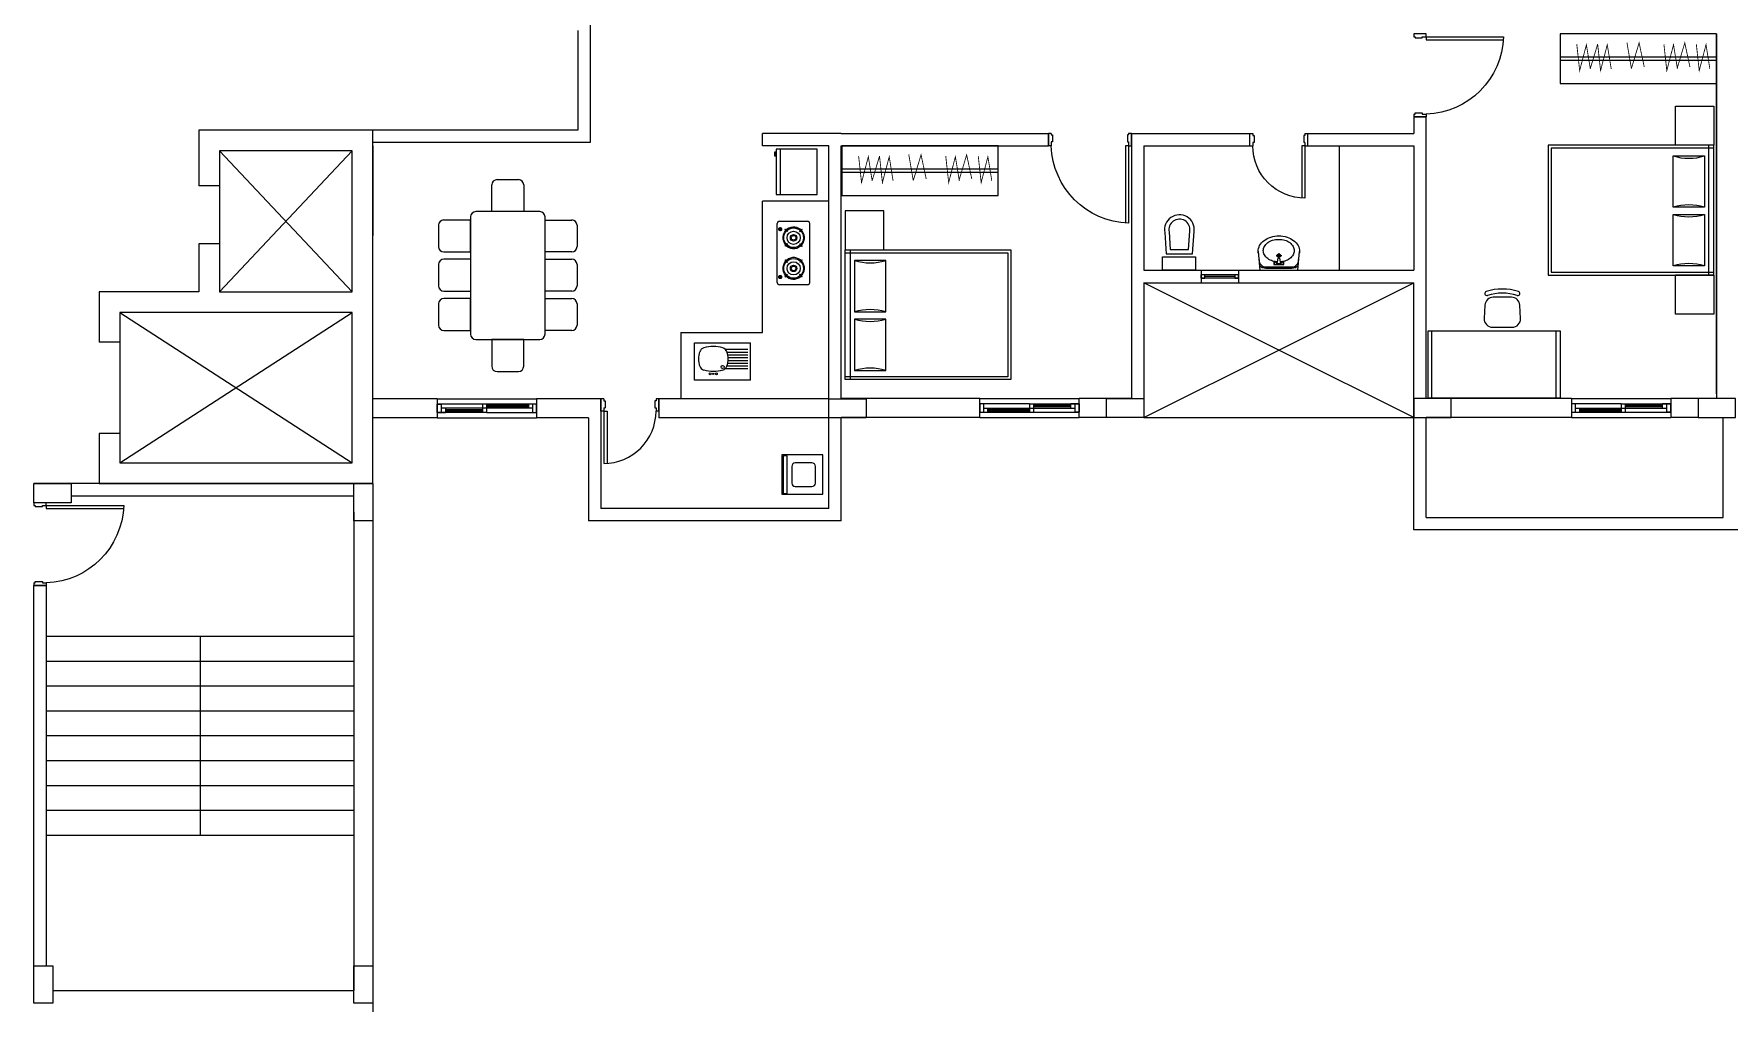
# Model space of a CAD drawing. Header units: inches. Extents: x 1 to 89, y 1 to 111.
# Drawn here: x 23.46 to 43.91, y 21.29 to 32.97 of the extents above; entities that cross this region are included whole.
import ezdxf

# ---------------------------------------------------------------- set-up
doc = ezdxf.new("R2010")
doc.units = ezdxf.units.IN
doc.header["$MEASUREMENT"] = 0
for name, color, linetype, lineweight in [('col', 250, 'Continuous', 25), ('elev 1', 252, 'Continuous', 9), ('FUR', 250, 'Continuous', 9), ('walls', 250, 'Continuous', 18)]:
    doc.layers.add(name, color=color, linetype=linetype, lineweight=lineweight)

msp = doc.modelspace()

# ---------------------------------------------------------------- linework, layer by layer
at = {"layer": 'col'}
for points in [[(33.048, 28.574), (33.498, 28.574), (33.498, 28.344), (33.048, 28.344)], [(36.397, 28.576), (36.847, 28.576), (36.847, 28.346), (36.397, 28.346)], [(40.553, 28.576), (40.103, 28.576), (40.103, 28.346), (40.553, 28.346)], [(43.984, 28.576), (43.534, 28.576), (43.534, 28.346), (43.984, 28.346)], [(23.91, 27.321), (23.46, 27.321), (23.46, 27.551), (23.91, 27.551)], [(27.547, 27.551), (27.548, 27.101), (27.318, 27.101), (27.317, 27.551)], [(23.689, 21.738), (23.689, 21.288), (23.459, 21.288), (23.459, 21.738)], [(27.547, 21.738), (27.547, 21.288), (27.317, 21.288), (27.317, 21.738)]]:
    msp.add_lwpolyline(points, close=True, dxfattribs=at)
at = {"layer": 'elev 1'}
for p, q in [((37.537, 30.123), (37.987, 30.123)), ((40.103, 28.346), (36.847, 29.973)), ((36.847, 28.346), (40.104, 29.973)), ((37.537, 29.973), (37.987, 29.973)), ((28.323, 28.574), (29.523, 28.574)), ((34.867, 28.576), (36.067, 28.576)), ((42.004, 28.576), (43.204, 28.576)), ((28.323, 28.344), (29.523, 28.344)), ((34.867, 28.346), (36.067, 28.346)), ((36.847, 28.346), (40.103, 28.346)), ((42.004, 28.346), (43.204, 28.346)), ((27.317, 25.708), (23.609, 25.708)), ((25.463, 25.708), (25.463, 23.308)), ((27.317, 25.408), (23.609, 25.408)), ((27.317, 25.108), (23.609, 25.108)), ((27.317, 24.808), (23.609, 24.808)), ((27.317, 24.508), (23.609, 24.508)), ((27.317, 24.208), (23.609, 24.208)), ((27.317, 23.908), (23.609, 23.908)), ((27.317, 23.608), (23.609, 23.608)), ((27.317, 23.308), (23.609, 23.308))]:
    msp.add_line(p, q, dxfattribs=at)
at = {"layer": 'FUR'}
for p, q in [((40.253, 32.973), (40.103, 32.973)), ((40.103, 32.973), (40.103, 32.939)), ((40.103, 32.939), (40.119, 32.939)), ((40.119, 32.939), (40.119, 32.925)), ((40.119, 32.925), (40.205, 32.925)), ((40.205, 32.925), (40.205, 32.939)), ((40.205, 32.939), (40.253, 32.939)), ((40.253, 32.939), (40.253, 32.973)), ((40.253, 32.901), (41.185, 32.901)), ((43.753, 32.693), (41.867, 32.693)), ((43.753, 32.653), (41.867, 32.653)), ((40.103, 32.006), (40.103, 31.973)), ((35.731, 31.773), (35.697, 31.773)), ((36.664, 31.757), (36.649, 31.757)), ((36.649, 31.757), (36.649, 31.671)), ((36.664, 31.773), (36.664, 31.757)), ((36.697, 31.773), (36.664, 31.773)), ((36.697, 31.623), (36.697, 31.773)), ((38.126, 31.773), (38.161, 31.773)), ((38.161, 31.773), (38.161, 31.748)), ((38.161, 31.748), (38.176, 31.748)), ((38.176, 31.748), (38.176, 31.663)), ((38.791, 31.773), (38.826, 31.773)), ((25.697, 29.864), (27.297, 31.564)), ((25.697, 31.564), (27.297, 29.864)), ((32.394, 31.548), (32.394, 31.501)), ((32.404, 31.548), (32.394, 31.548)), ((32.394, 31.501), (32.404, 31.501)), ((32.404, 31.501), (32.404, 31.548)), ((32.905, 31.582), (32.414, 31.582)), ((32.414, 31.582), (32.414, 31.038)), ((32.459, 31.582), (32.459, 31.038)), ((32.905, 31.038), (32.905, 31.582)), ((36.625, 31.623), (36.625, 30.691)), ((36.649, 31.671), (36.664, 31.671)), ((36.664, 31.671), (36.664, 31.623)), ((36.664, 31.623), (36.697, 31.623)), ((38.126, 31.623), (38.161, 31.623)), ((38.161, 31.663), (38.161, 31.623)), ((38.176, 31.663), (38.161, 31.663)), ((38.751, 31.623), (38.751, 30.994)), ((38.791, 31.663), (38.776, 31.663)), ((38.791, 31.623), (38.826, 31.623)), ((39.204, 31.623), (39.204, 30.123)), ((43.724, 31.63), (41.726, 31.63)), ((41.726, 31.63), (41.726, 30.066)), ((43.724, 31.596), (41.76, 31.596)), ((41.76, 31.596), (41.76, 30.1)), ((43.233, 30.883), (43.233, 31.501)), ((43.233, 31.501), (43.609, 31.501)), ((43.609, 31.501), (43.609, 30.883)), ((43.66, 30.066), (43.66, 31.63)), ((43.724, 30.066), (43.724, 31.63)), ((35.092, 31.343), (33.205, 31.343)), ((35.092, 31.303), (33.205, 31.303)), ((32.248, 29.374), (32.248, 30.955)), ((33.048, 30.955), (32.248, 30.955)), ((32.414, 31.038), (32.905, 31.038)), ((43.609, 30.883), (43.233, 30.883)), ((32.425, 29.975), (32.425, 30.686)), ((32.791, 30.713), (32.452, 30.713)), ((32.818, 29.975), (32.818, 30.686)), ((43.233, 30.177), (43.233, 30.795)), ((43.233, 30.795), (43.609, 30.795)), ((43.609, 30.795), (43.609, 30.177)), ((32.462, 30.633), (32.459, 30.633)), ((32.459, 30.633), (32.459, 30.604)), ((32.459, 30.604), (32.462, 30.604)), ((32.462, 30.604), (32.462, 30.633)), ((32.518, 30.615), (32.522, 30.619)), ((32.545, 30.589), (32.518, 30.615)), ((32.522, 30.619), (32.549, 30.593)), ((32.549, 30.593), (32.545, 30.589)), ((32.72, 30.617), (32.694, 30.59)), ((32.694, 30.59), (32.698, 30.586)), ((32.698, 30.586), (32.724, 30.613)), ((32.724, 30.613), (32.72, 30.617)), ((37.1, 30.578), (37.115, 30.32)), ((37.153, 30.585), (37.165, 30.374)), ((37.386, 30.374), (37.402, 30.596)), ((37.435, 30.32), (37.455, 30.591)), ((32.521, 30.417), (32.547, 30.444)), ((32.525, 30.413), (32.521, 30.417)), ((32.551, 30.44), (32.525, 30.413)), ((32.547, 30.444), (32.551, 30.44)), ((32.7, 30.441), (32.696, 30.437)), ((32.696, 30.437), (32.723, 30.411)), ((32.727, 30.415), (32.7, 30.441)), ((32.723, 30.411), (32.727, 30.415)), ((33.243, 30.368), (35.241, 30.368)), ((33.243, 28.805), (33.243, 30.368)), ((33.243, 30.335), (35.208, 30.335)), ((33.308, 28.805), (33.308, 30.368)), ((35.208, 30.335), (35.208, 28.838)), ((35.241, 30.368), (35.241, 28.805)), ((37.071, 30.287), (37.471, 30.287)), ((37.071, 30.123), (37.071, 30.287)), ((37.115, 30.32), (37.435, 30.32)), ((37.165, 30.374), (37.386, 30.374)), ((37.471, 30.287), (37.471, 30.123)), ((32.545, 30.072), (32.518, 30.046)), ((32.525, 30.248), (32.521, 30.244)), ((32.521, 30.244), (32.547, 30.217)), ((32.522, 30.042), (32.549, 30.068)), ((32.551, 30.221), (32.525, 30.248)), ((32.549, 30.068), (32.545, 30.072)), ((32.547, 30.217), (32.551, 30.221)), ((32.694, 30.071), (32.698, 30.075)), ((32.72, 30.044), (32.694, 30.071)), ((32.696, 30.224), (32.723, 30.25)), ((32.7, 30.22), (32.696, 30.224)), ((32.698, 30.075), (32.724, 30.048)), ((32.727, 30.246), (32.7, 30.22)), ((32.723, 30.25), (32.727, 30.246)), ((33.735, 30.24), (33.359, 30.24)), ((33.359, 30.24), (33.359, 29.622)), ((33.735, 29.622), (33.735, 30.24)), ((37.471, 30.123), (37.071, 30.123)), ((37.537, 30.027), (37.537, 30.069)), ((37.987, 30.069), (37.537, 30.069)), ((37.987, 30.069), (37.987, 30.027)), ((41.726, 30.066), (43.724, 30.066)), ((41.76, 30.1), (43.724, 30.1)), ((43.609, 30.177), (43.233, 30.177)), ((43.724, 30.066), (43.258, 30.066)), ((32.791, 29.948), (32.452, 29.948)), ((32.459, 30.028), (32.459, 30.057)), ((32.459, 30.057), (32.462, 30.057)), ((32.462, 30.028), (32.459, 30.028)), ((32.462, 30.057), (32.462, 30.028)), ((32.518, 30.046), (32.522, 30.042)), ((32.724, 30.048), (32.72, 30.044)), ((37.987, 30.027), (37.537, 30.027)), ((37.944, 30.047), (37.581, 30.047)), ((40.961, 29.703), (40.952, 29.543)), ((41.282, 29.797), (41.061, 29.797)), ((41.391, 29.543), (41.382, 29.703)), ((24.497, 27.801), (27.297, 29.614)), ((24.497, 29.614), (27.297, 27.801)), ((33.359, 29.622), (33.735, 29.622)), ((33.735, 29.533), (33.359, 29.533)), ((33.359, 29.533), (33.359, 28.915)), ((33.735, 28.915), (33.735, 29.533)), ((31.261, 29.374), (32.248, 29.374)), ((31.261, 29.374), (31.261, 28.574)), ((31.429, 28.8), (31.429, 29.248)), ((31.429, 29.248), (32.102, 29.248)), ((32.102, 28.8), (32.102, 29.248)), ((40.271, 29.387), (40.271, 28.587)), ((41.871, 29.387), (40.271, 29.387)), ((40.321, 28.587), (40.321, 29.387)), ((41.052, 29.437), (41.291, 29.437)), ((41.821, 28.587), (41.821, 29.387)), ((41.871, 28.587), (41.871, 29.387)), ((31.798, 29.17), (32.072, 29.17)), ((31.819, 29.137), (32.072, 29.137)), ((31.828, 29.104), (32.072, 29.104)), ((31.832, 29.071), (32.072, 29.071)), ((31.832, 29.037), (32.072, 29.037)), ((31.798, 28.938), (32.072, 28.938)), ((31.819, 28.971), (32.072, 28.971)), ((31.828, 29.004), (32.072, 29.004)), ((35.208, 28.838), (33.243, 28.838)), ((33.359, 28.915), (33.735, 28.915)), ((32.102, 28.8), (31.429, 28.8)), ((35.241, 28.805), (33.243, 28.805)), ((28.923, 28.509), (28.323, 28.509)), ((28.323, 28.409), (28.323, 28.509)), ((28.323, 28.509), (28.373, 28.509)), ((28.323, 28.509), (28.323, 28.409)), ((28.373, 28.509), (28.373, 28.409)), ((28.373, 28.509), (28.373, 28.409)), ((28.373, 28.509), (28.373, 28.409)), ((28.423, 28.459), (28.373, 28.459)), ((28.423, 28.459), (28.423, 28.409)), ((28.873, 28.459), (28.423, 28.459)), ((28.423, 28.444), (28.873, 28.444)), ((28.423, 28.434), (28.873, 28.434)), ((28.423, 28.424), (28.873, 28.424)), ((29.523, 28.509), (28.873, 28.509)), ((28.873, 28.409), (28.873, 28.509)), ((29.473, 28.459), (28.873, 28.459)), ((28.923, 28.459), (28.923, 28.509)), ((29.423, 28.494), (28.923, 28.494)), ((29.423, 28.484), (28.923, 28.484)), ((29.423, 28.474), (28.923, 28.474)), ((28.923, 28.409), (28.923, 28.459)), ((29.423, 28.509), (29.423, 28.459)), ((29.473, 28.509), (29.473, 28.409)), ((29.473, 28.509), (29.473, 28.409)), ((29.523, 28.409), (29.523, 28.509)), ((29.523, 28.409), (29.523, 28.509)), ((30.333, 28.574), (30.298, 28.574)), ((30.333, 28.424), (30.298, 28.424)), ((30.333, 28.464), (30.348, 28.464)), ((30.373, 28.424), (30.373, 27.795)), ((30.963, 28.549), (30.948, 28.549)), ((30.948, 28.549), (30.948, 28.464)), ((30.948, 28.464), (30.963, 28.464)), ((30.963, 28.574), (30.963, 28.549)), ((30.998, 28.574), (30.963, 28.574)), ((30.963, 28.464), (30.963, 28.424)), ((30.998, 28.424), (30.963, 28.424)), ((35.467, 28.511), (34.867, 28.511)), ((34.867, 28.511), (34.867, 28.411)), ((34.917, 28.511), (34.867, 28.511)), ((34.867, 28.511), (34.867, 28.411)), ((34.917, 28.411), (34.917, 28.511)), ((34.917, 28.411), (34.917, 28.511)), ((34.917, 28.461), (35.517, 28.461)), ((34.967, 28.411), (34.967, 28.461)), ((34.967, 28.446), (35.467, 28.446)), ((34.967, 28.436), (35.467, 28.436)), ((34.967, 28.426), (35.467, 28.426)), ((35.467, 28.511), (36.017, 28.511)), ((35.467, 28.511), (35.467, 28.461)), ((35.467, 28.461), (35.467, 28.411)), ((35.517, 28.511), (35.517, 28.411)), ((35.967, 28.496), (35.517, 28.496)), ((35.967, 28.486), (35.517, 28.486)), ((35.967, 28.476), (35.517, 28.476)), ((35.517, 28.461), (35.967, 28.461)), ((36.067, 28.511), (35.967, 28.511)), ((35.967, 28.461), (35.967, 28.511)), ((35.967, 28.461), (36.017, 28.461)), ((36.017, 28.511), (36.067, 28.511)), ((36.017, 28.411), (36.017, 28.511)), ((36.017, 28.411), (36.017, 28.511)), ((36.017, 28.411), (36.017, 28.511)), ((36.067, 28.511), (36.067, 28.411)), ((36.067, 28.411), (36.067, 28.511)), ((40.271, 28.587), (41.871, 28.587)), ((42.604, 28.511), (42.004, 28.511)), ((42.004, 28.511), (42.004, 28.411)), ((42.054, 28.511), (42.004, 28.511)), ((42.004, 28.511), (42.004, 28.411)), ((42.054, 28.411), (42.054, 28.511)), ((42.054, 28.411), (42.054, 28.511)), ((42.054, 28.461), (42.654, 28.461)), ((42.104, 28.411), (42.104, 28.461)), ((42.104, 28.446), (42.604, 28.446)), ((42.104, 28.436), (42.604, 28.436)), ((42.104, 28.426), (42.604, 28.426)), ((42.604, 28.511), (43.154, 28.511)), ((42.604, 28.511), (42.604, 28.461)), ((42.604, 28.461), (42.604, 28.411)), ((42.654, 28.511), (42.654, 28.411)), ((43.104, 28.496), (42.654, 28.496)), ((43.104, 28.486), (42.654, 28.486)), ((43.104, 28.476), (42.654, 28.476)), ((42.654, 28.461), (43.104, 28.461)), ((43.204, 28.511), (43.104, 28.511)), ((43.104, 28.461), (43.104, 28.511)), ((43.104, 28.461), (43.154, 28.461)), ((43.154, 28.511), (43.204, 28.511)), ((43.154, 28.411), (43.154, 28.511)), ((43.154, 28.411), (43.154, 28.511)), ((43.154, 28.411), (43.154, 28.511)), ((43.204, 28.511), (43.204, 28.411)), ((43.204, 28.411), (43.204, 28.511)), ((28.323, 28.409), (28.423, 28.409)), ((28.373, 28.409), (28.323, 28.409)), ((28.923, 28.409), (28.373, 28.409)), ((28.923, 28.409), (29.523, 28.409)), ((29.473, 28.409), (29.523, 28.409)), ((34.867, 28.411), (35.517, 28.411)), ((35.467, 28.411), (36.067, 28.411)), ((36.067, 28.411), (36.017, 28.411)), ((42.004, 28.411), (42.654, 28.411)), ((42.604, 28.411), (43.204, 28.411)), ((43.204, 28.411), (43.154, 28.411)), ((32.482, 27.896), (32.482, 27.422)), ((32.974, 27.896), (32.482, 27.896)), ((32.496, 27.885), (32.496, 27.433)), ((32.543, 27.885), (32.496, 27.885)), ((32.543, 27.433), (32.543, 27.885)), ((32.974, 27.422), (32.974, 27.896)), ((32.602, 27.759), (32.602, 27.558)), ((32.844, 27.801), (32.643, 27.801)), ((32.885, 27.558), (32.885, 27.759)), ((32.482, 27.422), (32.974, 27.422)), ((32.496, 27.433), (32.543, 27.433)), ((32.643, 27.517), (32.844, 27.517)), ((23.609, 27.321), (23.459, 27.321)), ((23.459, 27.321), (23.459, 27.287)), ((23.459, 27.287), (23.475, 27.287)), ((23.475, 27.287), (23.475, 27.273)), ((23.475, 27.273), (23.561, 27.273)), ((23.561, 27.273), (23.561, 27.287)), ((23.561, 27.287), (23.609, 27.287)), ((23.609, 27.287), (23.609, 27.321)), ((23.609, 27.249), (24.541, 27.249)), ((23.459, 26.354), (23.459, 26.321))]:
    msp.add_line(p, q, dxfattribs=at)
at = {"layer": 'FUR', "ltscale": 6}
for p, q in [((28.982, 30.83), (28.982, 31.152)), ((29.046, 31.216), (29.303, 31.216)), ((29.367, 31.152), (29.367, 30.83)), ((28.725, 30.729), (28.403, 30.729)), ((28.725, 30.766), (28.725, 29.352)), ((28.725, 30.344), (28.725, 30.729)), ((29.56, 30.83), (28.789, 30.83)), ((29.367, 30.83), (28.982, 30.83)), ((29.625, 29.352), (29.625, 30.766)), ((29.625, 30.729), (29.946, 30.729)), ((29.625, 30.344), (29.625, 30.729)), ((28.339, 30.665), (28.339, 30.408)), ((30.01, 30.665), (30.01, 30.408)), ((28.403, 30.344), (28.725, 30.344)), ((29.946, 30.344), (29.625, 30.344)), ((28.339, 30.192), (28.339, 29.935)), ((28.725, 30.256), (28.403, 30.256)), ((29.625, 30.256), (29.946, 30.256)), ((30.01, 30.192), (30.01, 29.935)), ((28.403, 29.871), (28.725, 29.871)), ((29.946, 29.871), (29.625, 29.871)), ((28.339, 29.719), (28.339, 29.462)), ((28.725, 29.783), (28.403, 29.783)), ((28.725, 29.398), (28.725, 29.783)), ((29.625, 29.398), (29.625, 29.783)), ((29.625, 29.783), (29.946, 29.783)), ((30.01, 29.719), (30.01, 29.462)), ((28.403, 29.398), (28.725, 29.398)), ((28.789, 29.287), (29.56, 29.287)), ((28.982, 29.287), (28.982, 28.966)), ((29.367, 29.287), (28.982, 29.287)), ((29.367, 28.966), (29.367, 29.287)), ((29.946, 29.398), (29.625, 29.398)), ((29.046, 28.902), (29.303, 28.902))]:
    msp.add_line(p, q, dxfattribs=at)
at = {"layer": 'FUR'}
for points in [[(40.253, 32.939), (40.253, 32.901)], [(40.103, 32.006), (40.119, 32.006), (40.119, 32.021), (40.205, 32.021), (40.205, 32.006), (40.253, 32.006), (40.253, 31.973), (40.103, 31.973)], [(35.731, 31.773), (35.731, 31.757), (35.745, 31.757), (35.745, 31.671), (35.731, 31.671), (35.731, 31.623), (35.697, 31.623), (35.697, 31.773)], [(38.126, 31.623), (38.126, 31.773)], [(38.791, 31.773), (38.791, 31.748), (38.776, 31.748), (38.776, 31.663)], [(38.826, 31.623), (38.826, 31.773)], [(36.664, 31.623), (36.625, 31.623)], [(38.791, 31.623), (38.751, 31.623)], [(38.791, 31.663), (38.791, 31.648), (38.791, 31.623)], [(38.226, 30.351), (38.247, 30.123), (38.704, 30.123), (38.725, 30.351)], [(38.442, 30.3), (38.476, 30.3), (38.51, 30.3)], [(38.476, 30.33), (38.476, 30.275)], [(38.461, 30.224), (38.417, 30.224), (38.417, 30.207), (38.417, 30.191), (38.476, 30.191), (38.534, 30.191), (38.534, 30.207), (38.534, 30.224), (38.49, 30.224)], [(38.503, 30.199), (38.448, 30.199)], [(38.451, 30.207), (38.459, 30.207)], [(38.5, 30.207), (38.492, 30.207)], [(30.298, 28.424), (30.298, 28.574)], [(30.333, 28.574), (30.333, 28.549), (30.348, 28.549), (30.348, 28.464)], [(30.333, 28.464), (30.333, 28.449), (30.333, 28.424)], [(30.333, 28.424), (30.373, 28.424)], [(30.998, 28.424), (30.998, 28.574)], [(23.609, 27.287), (23.609, 27.249)], [(23.459, 26.354), (23.475, 26.354), (23.475, 26.369), (23.561, 26.369), (23.561, 26.354), (23.609, 26.354), (23.609, 26.321), (23.459, 26.321)]]:
    msp.add_lwpolyline(points, dxfattribs=at)
for points in [[(40.253, 32.939), (41.186, 32.939, -0.396451), (40.253, 32.006, -0.396451)], [(36.664, 31.623), (36.664, 30.69, -0.396451), (35.731, 31.623, -0.396451)], [(38.791, 31.623), (38.791, 30.993, -0.414214), (38.161, 31.623, 351089175974993.375)], [(38.226, 30.351, -0.126822), (38.244, 30.42, -0.10607), (38.299, 30.483, -0.085783), (38.377, 30.523, -0.075445), (38.476, 30.538, -0.075445), (38.574, 30.523, -0.085783), (38.652, 30.483, -0.10607), (38.707, 30.42, -0.126822), (38.725, 30.351, -0.045361), (38.722, 30.326, -0.10607)], [(38.288, 30.36, -0.12971), (38.301, 30.41, -0.10642), (38.342, 30.456, -0.084454), (38.401, 30.486, -0.073566), (38.474, 30.496, -0.073566), (38.548, 30.486, -0.084454), (38.607, 30.456, -0.10642), (38.648, 30.41, -0.12971), (38.661, 30.36, -0.12971), (38.648, 30.31, -0.10642), (38.607, 30.264, -0.084454), (38.548, 30.234, -0.058047), (38.49, 30.224, -0.073566)], [(38.229, 30.326, -0.045361), (38.226, 30.351, -0.126822)], [(38.461, 30.224, -0.060302), (38.401, 30.234, -0.084454), (38.342, 30.264, -0.10642), (38.301, 30.31, -0.12971), (38.288, 30.36, -0.12971)], [(38.448, 30.216), (38.456, 30.216, 0.385832), (38.461, 30.22), (38.466, 30.272, -0.270314), (38.485, 30.272), (38.491, 30.22, 0.385832), (38.495, 30.216), (38.503, 30.216)], [(38.237, 30.253), (38.237, 30.247, 0.414214), (38.32, 30.164), (38.476, 30.164), (38.631, 30.164, 0.414214), (38.714, 30.247), (38.714, 30.253)], [(38.241, 30.186, 0.229741), (38.32, 30.148), (38.631, 30.148, 0.229741), (38.71, 30.186)], [(30.333, 28.424), (30.333, 27.794, 0.414214), (30.963, 28.424, -351089175974993.375)], [(23.609, 27.287), (24.542, 27.287, -0.396451), (23.609, 26.354, -0.396451)]]:
    msp.add_lwpolyline(points, format="xyb", dxfattribs=at)
for points in [[(43.753, 32.373), (43.753, 32.973), (41.867, 32.973), (41.867, 32.373)], [(43.724, 32.101), (43.724, 31.63), (43.258, 31.63), (43.258, 32.101)], [(35.092, 31.023), (35.092, 31.623), (33.205, 31.623), (33.205, 31.023)], [(33.243, 30.84), (33.243, 30.368), (33.71, 30.368), (33.71, 30.84)], [(37.581, 30.069), (37.537, 30.069), (37.537, 30.027), (37.581, 30.027)], [(37.987, 30.069), (37.944, 30.069), (37.944, 30.027), (37.987, 30.027)], [(43.724, 30.066), (43.724, 29.595), (43.258, 29.595), (43.258, 30.066)], [(33.71, 28.805), (33.71, 28.805)]]:
    msp.add_lwpolyline(points, close=True, dxfattribs=at)
at = {"layer": 'FUR', "const_width": 0.01}
for points in [[(42.236, 32.555), (42.232, 32.555), (42.185, 32.842), (42.104, 32.531), (42.069, 32.849)], [(42.321, 32.849), (42.232, 32.555)], [(42.488, 32.555), (42.484, 32.555), (42.437, 32.842), (42.356, 32.531), (42.321, 32.849)], [(42.728, 32.555), (42.674, 32.869)], [(42.883, 32.574), (42.821, 32.865), (42.728, 32.555)], [(43.286, 32.555), (43.283, 32.555), (43.236, 32.842), (43.155, 32.531), (43.12, 32.849)], [(43.434, 32.574), (43.372, 32.865), (43.279, 32.555)], [(43.678, 32.555), (43.674, 32.555), (43.628, 32.842), (43.546, 32.531), (43.511, 32.849)], [(33.574, 31.205), (33.57, 31.205), (33.524, 31.492), (33.442, 31.181), (33.407, 31.499)], [(33.659, 31.499), (33.57, 31.205)], [(33.826, 31.205), (33.822, 31.205), (33.776, 31.492), (33.694, 31.181), (33.659, 31.499)], [(34.066, 31.205), (34.012, 31.519)], [(34.222, 31.224), (34.16, 31.515), (34.066, 31.205)], [(34.625, 31.205), (34.621, 31.205), (34.574, 31.492), (34.493, 31.181), (34.458, 31.499)], [(34.772, 31.224), (34.71, 31.515), (34.617, 31.205)], [(35.016, 31.205), (35.013, 31.205), (34.966, 31.492), (34.885, 31.181), (34.85, 31.499)]]:
    msp.add_lwpolyline(points, dxfattribs=at)
at = {"layer": 'FUR'}
for centre, radius in [((32.623, 30.515), 0.119), ((32.623, 30.515), 0.0793), ((32.623, 30.515), 0.0396), ((32.623, 30.515), 0.0281), ((32.623, 30.146), 0.119), ((38.476, 30.3), 0.0208), ((38.476, 30.3), 0.0166), ((32.623, 30.146), 0.0793), ((32.623, 30.146), 0.0396), ((32.623, 30.146), 0.0281), ((38.434, 30.207), 0.0166), ((38.517, 30.207), 0.0166), ((31.616, 28.875), 0.0112), ((31.654, 28.875), 0.00747), ((31.691, 28.875), 0.0112), ((31.766, 28.957), 0.0187)]:
    msp.add_circle(centre, radius, dxfattribs=at)
for centre, radius, start, end in [((43.421, 32.146), 0.672, 253.7398, 286.2602), ((43.421, 30.239), 0.672, 73.7398, 106.2602), ((32.452, 30.686), 0.0273, 90, 180), ((32.791, 30.686), 0.0273, 0, 90), ((37.276, 30.612), 0.18, 353.3822, 190.9101), ((37.276, 30.612), 0.127, 352.9223, 192.3434), ((43.421, 31.44), 0.672, 253.7398, 286.2602), ((32.45, 30.619), 0.0104, 149.2024, 180), ((32.45, 30.619), 0.0104, 180, 210.7976), ((32.455, 30.615), 0.0165, 124.796, 149.2024), ((32.455, 30.622), 0.0165, 210.7976, 235.204), ((32.459, 30.611), 0.0224, 106.0581, 124.796), ((32.459, 30.627), 0.0224, 235.204, 253.9419), ((32.461, 30.619), 0.0106, 99.7177, 260.2823), ((32.461, 30.603), 0.0305, 90, 106.0581), ((32.461, 30.634), 0.0305, 253.9419, 270), ((32.461, 30.603), 0.0305, 73.9419, 90), ((32.461, 30.634), 0.0305, 270, 286.0581), ((32.461, 30.619), 0.0106, 279.9102, 80.0898), ((32.463, 30.611), 0.0224, 55.204, 73.9419), ((32.463, 30.627), 0.0224, 286.0581, 304.796), ((32.467, 30.615), 0.0165, 30.7976, 55.204), ((32.467, 30.622), 0.0165, 304.796, 329.2024), ((32.472, 30.619), 0.0104, 0, 30.7976), ((32.472, 30.619), 0.0104, 329.2024, 360), ((32.623, 30.515), 0.13, 152.4796, 149.9329), ((32.623, 30.146), 0.13, 210.0671, 207.5204), ((33.547, 30.885), 0.672, 253.7398, 286.2602), ((43.421, 29.532), 0.672, 73.7398, 106.2602), ((32.452, 29.975), 0.0273, 180, 270), ((32.45, 30.042), 0.0104, 149.2024, 180), ((32.45, 30.042), 0.0104, 180, 210.7976), ((32.455, 30.039), 0.0165, 124.796, 149.2024), ((32.455, 30.045), 0.0165, 210.7976, 235.204), ((32.459, 30.034), 0.0224, 106.0581, 124.796), ((32.459, 30.05), 0.0224, 235.204, 253.9419), ((32.461, 30.042), 0.0106, 99.7177, 260.2823), ((32.461, 30.027), 0.0305, 90, 106.0581), ((32.461, 30.058), 0.0305, 253.9419, 270), ((32.461, 30.027), 0.0305, 73.9419, 90), ((32.461, 30.058), 0.0305, 270, 286.0581), ((32.461, 30.042), 0.0106, 279.9102, 80.0898), ((32.463, 30.034), 0.0224, 55.204, 73.9419), ((32.463, 30.05), 0.0224, 286.0581, 304.796), ((32.467, 30.039), 0.0165, 30.7976, 55.204), ((32.467, 30.045), 0.0165, 304.796, 329.2024), ((32.472, 30.042), 0.0104, 0, 30.7976), ((32.472, 30.042), 0.0104, 329.2024, 360), ((32.791, 29.975), 0.0273, 270, 0), ((40.985, 29.844), 0.025, 107.3656, 287.3656), ((41.171, 29.247), 0.65, 72.6344, 107.3656), ((41.358, 29.844), 0.025, 252.6344, 72.6344), ((33.547, 28.977), 0.672, 73.7398, 106.2602), ((41.061, 29.697), 0.1, 90, 176.8202), ((41.171, 29.247), 0.6, 72.6344, 107.3656), ((41.282, 29.697), 0.1, 3.1798, 90), ((33.547, 30.178), 0.672, 253.7398, 286.2602), ((41.052, 29.537), 0.1, 176.8202, 270), ((41.291, 29.537), 0.1, 270, 3.1798), ((31.728, 29.054), 0.254, 159.8705, 200.1295), ((31.56, 29.116), 0.0747, 105.8118, 159.8705), ((31.56, 29.116), 0.0747, 105.8118, 159.8705), ((31.654, 28.785), 0.418, 74.1882, 105.8118), ((31.747, 29.116), 0.0747, 20.1295, 74.1882), ((31.747, 29.116), 0.0747, 20.1295, 74.1882), ((31.579, 29.054), 0.254, 339.8705, 20.1295), ((31.56, 28.992), 0.0747, 200.1295, 254.1882), ((31.56, 28.992), 0.0747, 200.1295, 254.1882), ((31.654, 29.323), 0.418, 254.1882, 285.8118), ((31.747, 28.992), 0.0747, 285.8118, 339.8705), ((31.747, 28.992), 0.0747, 285.8118, 339.8705), ((33.547, 28.271), 0.672, 73.7398, 106.2602), ((32.643, 27.759), 0.0412, 90, 180), ((32.844, 27.759), 0.0412, 0, 90), ((32.643, 27.558), 0.0412, 180, 270), ((32.844, 27.558), 0.0412, 270, 0)]:
    msp.add_arc(centre, radius, start, end, dxfattribs=at)
at = {"layer": 'FUR', "ltscale": 6}
for centre, start, end in [((29.046, 31.152), 90, 180), ((29.303, 31.152), 0, 90), ((28.403, 30.665), 90, 180), ((28.789, 30.766), 90, 180), ((29.56, 30.766), 0, 90), ((29.946, 30.665), 0, 90), ((28.403, 30.408), 180, 270), ((29.946, 30.408), 270, 0), ((28.403, 30.192), 90, 180), ((29.946, 30.192), 0, 90), ((28.403, 29.935), 180, 270), ((29.946, 29.935), 270, 0), ((28.403, 29.719), 90, 180), ((29.946, 29.719), 0, 90), ((28.403, 29.462), 180, 270), ((29.946, 29.462), 270, 0), ((28.789, 29.352), 180, 270), ((29.56, 29.352), 270, 0), ((29.046, 28.966), 180, 270), ((29.303, 28.966), 270, 0)]:
    msp.add_arc(centre, 0.0643, start, end, dxfattribs=at)
at = {"layer": 'walls'}
for p, q in [((30.17, 33.164), (30.17, 31.664)), ((30.02, 33.014), (30.02, 31.814)), ((43.754, 28.632), (43.754, 32.973)), ((43.754, 32.973), (43.754, 28.576)), ((40.103, 31.973), (40.254, 31.973)), ((40.104, 31.973), (40.104, 31.773)), ((40.254, 28.576), (40.254, 31.973)), ((30.02, 31.814), (27.548, 31.814)), ((33.198, 31.773), (32.248, 31.773)), ((32.248, 31.623), (32.248, 31.773)), ((33.198, 31.773), (35.697, 31.773)), ((35.697, 31.773), (35.697, 31.623)), ((36.697, 31.773), (38.126, 31.773)), ((36.697, 31.773), (36.697, 28.576)), ((38.126, 31.623), (38.126, 31.773)), ((38.826, 31.773), (40.104, 31.773)), ((38.826, 31.623), (38.826, 31.773)), ((27.547, 31.623), (27.547, 30.544)), ((30.17, 31.664), (27.548, 31.664)), ((33.048, 31.623), (32.248, 31.623)), ((33.048, 28.574), (33.048, 31.623)), ((33.198, 31.623), (35.697, 31.623)), ((33.198, 28.576), (33.198, 31.623)), ((36.847, 31.623), (38.126, 31.623)), ((36.847, 31.623), (36.847, 30.123)), ((38.826, 31.623), (40.104, 31.623)), ((40.104, 31.623), (40.104, 30.123)), ((25.697, 31.142), (25.447, 31.142)), ((25.697, 30.442), (25.447, 30.442)), ((36.847, 30.123), (37.537, 30.123)), ((37.537, 30.123), (37.537, 29.973)), ((37.987, 30.123), (40.104, 30.123)), ((37.987, 30.123), (37.987, 29.973)), ((36.847, 29.973), (36.847, 28.346)), ((36.847, 29.973), (37.537, 29.973)), ((37.987, 29.973), (40.104, 29.973)), ((40.104, 26.994), (40.104, 29.973)), ((24.497, 29.257), (24.247, 29.257)), ((28.323, 28.574), (27.548, 28.574)), ((28.323, 28.574), (28.323, 28.344)), ((30.298, 28.574), (29.523, 28.574)), ((29.523, 28.574), (29.523, 28.344)), ((30.298, 28.574), (30.298, 27.251)), ((33.048, 28.574), (30.998, 28.574)), ((30.998, 28.574), (30.998, 28.344)), ((34.867, 28.576), (33.198, 28.576)), ((34.867, 28.346), (34.867, 28.576)), ((36.697, 28.576), (36.067, 28.576)), ((36.067, 28.346), (36.067, 28.576)), ((42.004, 28.576), (40.254, 28.576)), ((42.004, 28.576), (42.004, 28.346)), ((43.754, 28.576), (43.204, 28.576)), ((43.204, 28.576), (43.204, 28.346)), ((28.323, 28.344), (27.548, 28.344)), ((30.148, 28.344), (29.523, 28.344)), ((30.148, 28.344), (30.148, 27.101)), ((33.048, 28.344), (30.998, 28.344)), ((33.048, 27.251), (33.048, 28.344)), ((33.198, 27.101), (33.198, 28.346)), ((34.867, 28.346), (33.198, 28.346)), ((36.847, 28.346), (36.067, 28.346)), ((42.004, 28.346), (40.254, 28.346)), ((40.254, 27.144), (40.254, 28.346)), ((43.534, 28.346), (43.204, 28.346)), ((43.834, 27.144), (43.834, 28.346)), ((24.497, 28.157), (24.247, 28.157)), ((23.46, 27.401), (23.46, 27.551)), ((27.547, 27.551), (23.46, 27.551)), ((23.46, 27.401), (23.46, 27.401)), ((27.317, 27.401), (23.91, 27.401)), ((27.317, 27.208), (27.317, 21.438)), ((27.547, 27.358), (27.547, 15.846)), ((33.048, 27.251), (30.298, 27.251)), ((27.548, 27.101), (27.547, 27.101)), ((33.198, 27.101), (30.148, 27.101)), ((47.634, 26.994), (40.104, 26.994)), ((40.254, 27.144), (43.834, 27.144)), ((23.459, 21.288), (23.459, 26.321)), ((23.459, 26.321), (23.609, 26.321)), ((23.609, 26.321), (23.609, 21.738)), ((23.689, 21.438), (27.317, 21.438))]:
    msp.add_line(p, q, dxfattribs=at)
for points in [[(24.247, 28.157), (24.247, 27.551), (27.547, 27.551), (27.547, 31.814), (25.447, 31.814), (25.447, 31.142)], [(25.447, 30.442), (25.447, 29.864)], [(25.447, 29.864), (24.247, 29.864), (24.247, 29.257)], [(24.497, 29.614), (24.497, 27.801), (27.297, 27.801), (27.297, 29.614), (24.497, 29.614)]]:
    msp.add_lwpolyline(points, dxfattribs=at)
msp.add_lwpolyline([(27.297, 29.864), (27.297, 31.564), (25.697, 31.564), (25.697, 29.864)], close=True, dxfattribs=at)

doc.saveas('drawing.dxf')
